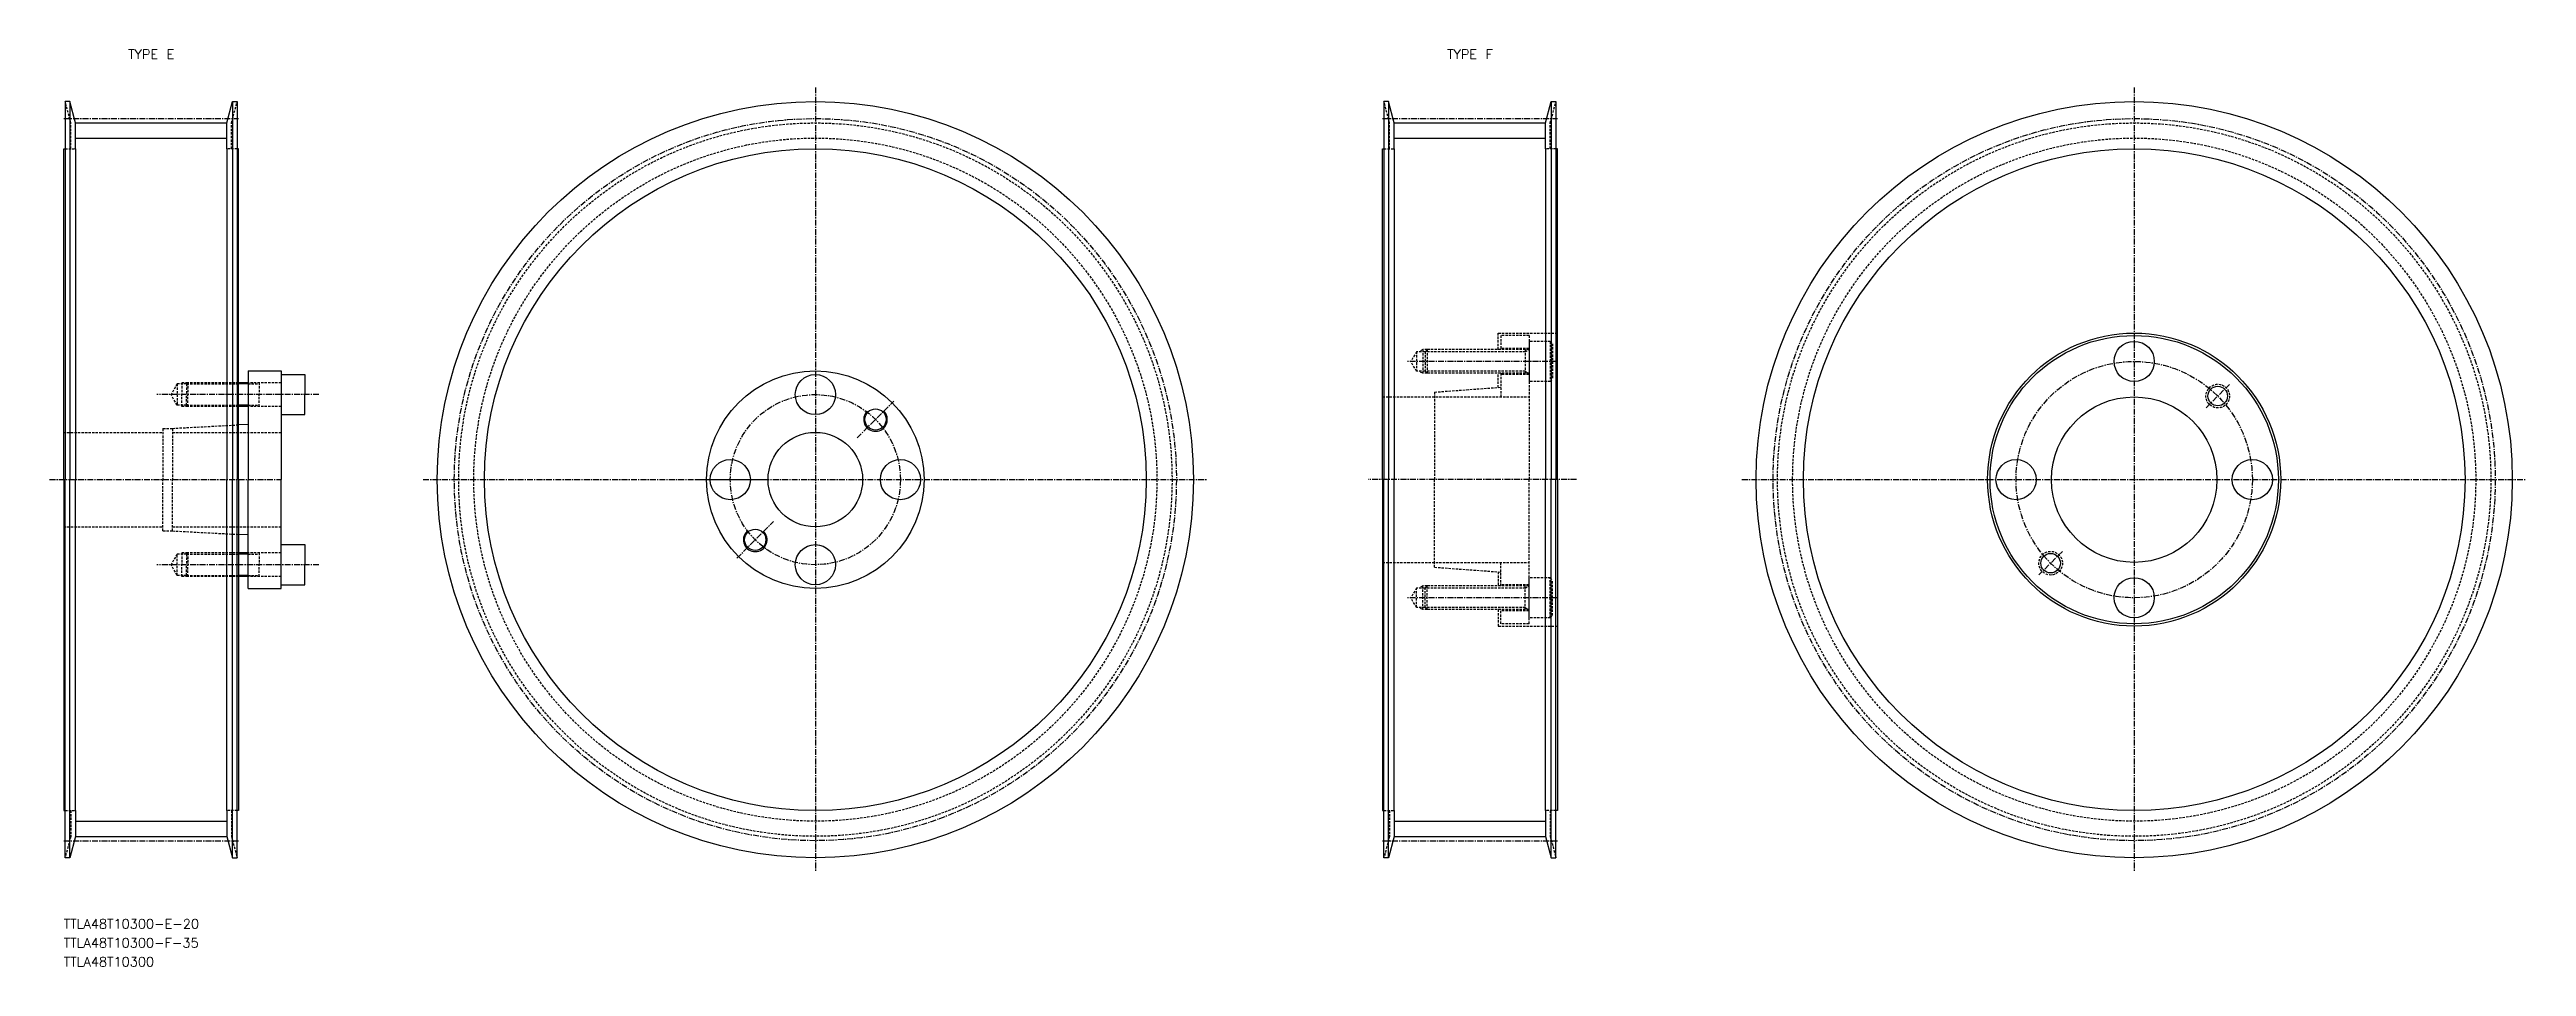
# Model space of a CAD drawing. Extents: x 9550 to 10074, y 30419 to 30613.
import ezdxf
from ezdxf.enums import TextEntityAlignment as Align

# ---------------------------------------------------------------- set-up
doc = ezdxf.new("R2010")
doc.units = 0
doc.linetypes.add('CENTER', pattern=[2, 1.25, -0.25, 0.25, -0.25])
doc.linetypes.add('DASHED', pattern=[0.75, 0.5, -0.25])
doc.layers.get('0').update_dxf_attribs({"linetype": 'CONTINUOUS'})
doc.layers.add('CENTER', color=1, linetype='CENTER')
doc.styles.add('MISUMI', font='txt.shx')

msp = doc.modelspace()

# ---------------------------------------------------------------- linework, layer by layer
at = {"color": 7, "linetype": 'CONTINUOUS'}
for p, q in [((9553.52, 30602.31), (9553.52, 30522.31)), ((9554.52, 30602.31), (9553.52, 30602.31)), ((9554.52, 30602.31), (9554.52, 30522.31)), ((9555.72, 30597.78), (9554.52, 30602.31)), ((9587.72, 30597.78), (9588.92, 30602.31)), ((9588.92, 30602.31), (9588.92, 30522.31)), ((9588.92, 30602.31), (9589.92, 30602.31)), ((9589.92, 30602.31), (9589.92, 30522.31)), ((9832.55, 30602.31), (9832.55, 30522.31)), ((9833.55, 30602.31), (9832.55, 30602.31)), ((9833.55, 30602.31), (9833.55, 30522.31)), ((9834.75, 30597.78), (9833.55, 30602.31)), ((9866.75, 30597.78), (9867.95, 30602.31)), ((9867.95, 30602.31), (9867.95, 30522.31)), ((9867.95, 30602.31), (9868.95, 30602.31)), ((9868.95, 30602.31), (9868.95, 30522.31)), ((9555.72, 30597.78), (9587.72, 30597.78)), ((9555.72, 30592.31), (9555.72, 30597.78)), ((9587.72, 30592.31), (9587.72, 30597.78)), ((9834.75, 30597.78), (9866.75, 30597.78)), ((9834.75, 30592.31), (9834.75, 30597.78)), ((9866.75, 30592.31), (9866.75, 30597.78)), ((9553.22, 30522.31), (9553.22, 30592.31)), ((9553.22, 30592.31), (9553.52, 30592.31)), ((9555.72, 30592.31), (9555.72, 30522.31)), ((9587.72, 30592.31), (9587.72, 30522.31)), ((9590.22, 30592.31), (9589.92, 30592.31)), ((9590.22, 30522.31), (9590.22, 30592.31)), ((9832.25, 30522.31), (9832.25, 30592.31)), ((9832.25, 30592.31), (9832.55, 30592.31)), ((9834.75, 30592.31), (9834.75, 30522.31)), ((9866.75, 30592.31), (9866.75, 30522.31)), ((9869.25, 30592.31), (9868.95, 30592.31)), ((9869.25, 30522.31), (9869.25, 30592.31)), ((9592.22, 30545.31), (9599.22, 30545.31)), ((9592.22, 30545.31), (9592.22, 30542.81)), ((9599.22, 30545.31), (9599.22, 30544.56)), ((9599.22, 30544.56), (9599.22, 30536.06)), ((9599.22, 30544.56), (9604.22, 30544.56)), ((9604.22, 30544.56), (9604.22, 30540.31)), ((9592.22, 30542.81), (9590.22, 30542.81)), ((9592.22, 30537.81), (9590.22, 30537.81)), ((9592.22, 30542.81), (9592.22, 30537.81)), ((9592.22, 30537.81), (9592.22, 30534.01)), ((9604.22, 30536.06), (9604.22, 30540.31)), ((9592.22, 30534.01), (9590.22, 30533.9)), ((9592.22, 30534.01), (9592.22, 30522.31)), ((9599.22, 30536.06), (9599.22, 30522.31)), ((9599.22, 30536.06), (9604.22, 30536.06)), ((9553.22, 30522.31), (9553.22, 30452.31)), ((9553.52, 30442.31), (9553.52, 30522.31)), ((9554.52, 30442.31), (9554.52, 30522.31)), ((9555.72, 30452.31), (9555.72, 30522.31)), ((9587.72, 30452.31), (9587.72, 30522.31)), ((9588.92, 30442.31), (9588.92, 30522.31)), ((9589.92, 30442.31), (9589.92, 30522.31)), ((9590.22, 30522.31), (9590.22, 30452.31)), ((9592.22, 30510.61), (9592.22, 30522.31)), ((9599.22, 30508.56), (9599.22, 30522.31)), ((9832.25, 30522.31), (9832.25, 30452.31)), ((9832.55, 30442.31), (9832.55, 30522.31)), ((9833.55, 30442.31), (9833.55, 30522.31)), ((9834.75, 30452.31), (9834.75, 30522.31)), ((9866.75, 30452.31), (9866.75, 30522.31)), ((9867.95, 30442.31), (9867.95, 30522.31)), ((9868.95, 30442.31), (9868.95, 30522.31)), ((9869.25, 30522.31), (9869.25, 30452.31)), ((9592.22, 30510.61), (9590.22, 30510.72)), ((9592.22, 30506.81), (9590.22, 30506.81)), ((9592.22, 30506.81), (9592.22, 30510.61)), ((9592.22, 30501.81), (9592.22, 30506.81)), ((9599.22, 30500.06), (9599.22, 30508.56)), ((9599.22, 30508.56), (9604.22, 30508.56)), ((9604.22, 30508.56), (9604.22, 30504.31)), ((9592.22, 30501.81), (9590.22, 30501.81)), ((9592.22, 30499.31), (9592.22, 30501.81)), ((9604.22, 30500.06), (9604.22, 30504.31)), ((9592.22, 30499.31), (9599.22, 30499.31)), ((9599.22, 30500.06), (9604.22, 30500.06)), ((9599.22, 30499.31), (9599.22, 30500.06)), ((9553.22, 30452.31), (9553.52, 30452.31)), ((9555.72, 30452.31), (9555.72, 30446.83)), ((9587.72, 30452.31), (9587.72, 30446.83)), ((9590.22, 30452.31), (9589.92, 30452.31)), ((9832.25, 30452.31), (9832.55, 30452.31)), ((9834.75, 30452.31), (9834.75, 30446.83)), ((9866.75, 30452.31), (9866.75, 30446.83)), ((9869.25, 30452.31), (9868.95, 30452.31)), ((9555.72, 30446.83), (9554.52, 30442.31)), ((9555.72, 30446.83), (9587.72, 30446.83)), ((9587.72, 30446.83), (9588.92, 30442.31)), ((9834.75, 30446.83), (9833.55, 30442.31)), ((9834.75, 30446.83), (9866.75, 30446.83)), ((9866.75, 30446.83), (9867.95, 30442.31)), ((9554.52, 30442.31), (9553.52, 30442.31)), ((9588.92, 30442.31), (9589.92, 30442.31)), ((9833.55, 30442.31), (9832.55, 30442.31)), ((9867.95, 30442.31), (9868.95, 30442.31))]:
    msp.add_line(p, q, dxfattribs=at)
at = {"color": 3, "linetype": 'DASHED'}
for p, q in [((9554.72, 30597.78), (9553.52, 30602.31)), ((9588.72, 30597.78), (9589.92, 30602.31)), ((9833.75, 30597.78), (9832.55, 30602.31)), ((9867.75, 30597.78), (9868.95, 30602.31)), ((9554.72, 30592.31), (9554.72, 30597.78)), ((9588.72, 30592.31), (9588.72, 30597.78)), ((9833.75, 30592.31), (9833.75, 30597.78)), ((9867.75, 30592.31), (9867.75, 30597.78)), ((9553.52, 30592.31), (9555.72, 30592.31)), ((9589.92, 30592.31), (9587.72, 30592.31)), ((9832.55, 30592.31), (9834.75, 30592.31)), ((9868.95, 30592.31), (9866.75, 30592.31)), ((9839.45, 30549.38), (9838.25, 30547.31)), ((9841.25, 30549.38), (9839.45, 30549.38)), ((9839.45, 30549.38), (9839.45, 30545.24)), ((9840.75, 30549.81), (9840, 30549.38)), ((9841.68, 30549.81), (9840.75, 30549.81)), ((9840.75, 30549.81), (9840.75, 30544.81)), ((9841.68, 30549.81), (9841.25, 30549.37)), ((9841.25, 30549.38), (9841.25, 30545.24)), ((9862.45, 30549.37), (9841.25, 30549.37)), ((9863.25, 30549.81), (9841.68, 30549.81)), ((9841.68, 30549.81), (9841.68, 30544.81)), ((9856.75, 30553.31), (9869.25, 30553.31)), ((9856.75, 30549.81), (9856.75, 30553.31)), ((9863.25, 30552.81), (9857.25, 30552.81)), ((9857.25, 30552.81), (9857.25, 30549.81)), ((9863.25, 30550.06), (9857.25, 30550.06)), ((9862.45, 30549.81), (9862.45, 30544.81)), ((9862.45, 30549.37), (9863.2, 30549.81)), ((9863.25, 30552.81), (9863.25, 30522.31)), ((9867.75, 30551.56), (9863.25, 30551.56)), ((9863.25, 30551.56), (9863.25, 30543.06)), ((9867.75, 30551.56), (9867.75, 30543.06)), ((9867.75, 30551.56), (9868.25, 30551.06)), ((9868.25, 30551.06), (9868.25, 30543.56)), ((9839.45, 30545.24), (9838.25, 30547.31)), ((9841.25, 30545.24), (9839.45, 30545.24)), ((9840.75, 30544.81), (9840, 30545.24)), ((9841.68, 30544.81), (9840.75, 30544.81)), ((9862.45, 30545.24), (9841.25, 30545.24)), ((9841.68, 30544.81), (9841.25, 30545.24)), ((9863.25, 30544.81), (9841.68, 30544.81)), ((9856.75, 30541.82), (9856.75, 30544.81)), ((9857.25, 30544.81), (9857.25, 30539.81)), ((9863.25, 30544.56), (9857.25, 30544.56)), ((9862.45, 30545.24), (9863.2, 30544.81)), ((9867.75, 30543.06), (9863.25, 30543.06)), ((9867.75, 30543.06), (9868.25, 30543.56)), ((9577.22, 30542.56), (9575.92, 30540.31)), ((9577.22, 30538.06), (9575.92, 30540.31)), ((9577.22, 30542.56), (9577.22, 30538.06)), ((9579.22, 30542.56), (9577.22, 30542.56)), ((9579.22, 30538.06), (9577.22, 30538.06)), ((9578.22, 30542.81), (9578.22, 30540.31)), ((9579.47, 30542.81), (9578.22, 30542.81)), ((9578.22, 30537.81), (9578.22, 30540.31)), ((9579.47, 30537.81), (9578.22, 30537.81)), ((9579.47, 30542.81), (9579.22, 30542.56)), ((9579.22, 30542.56), (9590.22, 30542.56)), ((9579.22, 30542.56), (9579.22, 30540.31)), ((9579.22, 30538.06), (9579.22, 30540.31)), ((9579.22, 30538.06), (9590.22, 30538.06)), ((9579.47, 30537.81), (9579.22, 30538.06)), ((9590.22, 30542.81), (9579.47, 30542.81)), ((9579.47, 30542.81), (9579.47, 30540.31)), ((9579.47, 30537.81), (9579.47, 30540.31)), ((9590.22, 30537.81), (9579.47, 30537.81)), ((9599.22, 30542.81), (9592.22, 30542.81)), ((9592.22, 30542.56), (9594.55, 30542.56)), ((9592.22, 30538.06), (9594.55, 30538.06)), ((9599.22, 30537.81), (9592.22, 30537.81)), ((9594.55, 30542.81), (9594.55, 30540.31)), ((9594.55, 30537.81), (9594.55, 30540.31)), ((9832.25, 30539.81), (9863.25, 30539.81)), ((9843.25, 30540.83), (9857.25, 30541.86)), ((9843.25, 30540.83), (9843.25, 30522.31)), ((9574.22, 30533.16), (9574.22, 30522.31)), ((9574.22, 30533.16), (9576.22, 30533.16)), ((9576.22, 30533.16), (9590.22, 30533.9)), ((9576.22, 30533.16), (9576.22, 30522.31)), ((9553.22, 30532.31), (9574.22, 30532.31)), ((9576.22, 30532.31), (9599.22, 30532.31)), ((9574.22, 30511.46), (9574.22, 30522.31)), ((9576.22, 30511.46), (9576.22, 30522.31)), ((9843.25, 30503.78), (9843.25, 30522.31)), ((9863.25, 30491.81), (9863.25, 30522.31)), ((9553.22, 30512.31), (9574.22, 30512.31)), ((9574.22, 30511.46), (9576.22, 30511.46)), ((9576.22, 30512.31), (9599.22, 30512.31)), ((9576.22, 30511.46), (9590.22, 30510.72)), ((9577.22, 30506.56), (9575.92, 30504.31)), ((9579.22, 30506.56), (9577.22, 30506.56)), ((9577.22, 30502.06), (9577.22, 30506.56)), ((9579.47, 30506.81), (9578.22, 30506.81)), ((9578.22, 30506.81), (9578.22, 30504.31)), ((9579.47, 30506.81), (9579.22, 30506.56)), ((9579.22, 30506.56), (9590.22, 30506.56)), ((9579.22, 30506.56), (9579.22, 30504.31)), ((9590.22, 30506.81), (9579.47, 30506.81)), ((9579.47, 30506.81), (9579.47, 30504.31)), ((9599.22, 30506.81), (9592.22, 30506.81)), ((9592.22, 30506.56), (9594.55, 30506.56)), ((9594.55, 30506.81), (9594.55, 30504.31)), ((9577.22, 30502.06), (9575.92, 30504.31)), ((9579.22, 30502.06), (9577.22, 30502.06)), ((9578.22, 30501.81), (9578.22, 30504.31)), ((9579.47, 30501.81), (9578.22, 30501.81)), ((9579.22, 30502.06), (9579.22, 30504.31)), ((9579.22, 30502.06), (9590.22, 30502.06)), ((9579.47, 30501.81), (9579.22, 30502.06)), ((9579.47, 30501.81), (9579.47, 30504.31)), ((9590.22, 30501.81), (9579.47, 30501.81)), ((9592.22, 30502.06), (9594.55, 30502.06)), ((9599.22, 30501.81), (9592.22, 30501.81)), ((9594.55, 30501.81), (9594.55, 30504.31)), ((9832.25, 30504.81), (9863.25, 30504.81)), ((9843.25, 30503.78), (9857.25, 30502.76)), ((9856.75, 30502.79), (9856.75, 30499.81)), ((9857.25, 30499.81), (9857.25, 30504.81)), ((9867.75, 30501.56), (9863.25, 30501.56)), ((9863.25, 30493.06), (9863.25, 30501.56)), ((9867.75, 30493.06), (9867.75, 30501.56)), ((9867.75, 30501.56), (9868.25, 30501.06)), ((9868.25, 30493.56), (9868.25, 30501.06)), ((9839.45, 30499.38), (9838.25, 30497.31)), ((9839.45, 30495.24), (9838.25, 30497.31)), ((9839.45, 30495.24), (9839.45, 30499.38)), ((9841.25, 30499.38), (9839.45, 30499.38)), ((9840.75, 30499.81), (9840, 30499.38)), ((9841.68, 30499.81), (9840.75, 30499.81)), ((9840.75, 30494.81), (9840.75, 30499.81)), ((9841.68, 30499.81), (9841.25, 30499.38)), ((9862.45, 30499.38), (9841.25, 30499.38)), ((9841.25, 30495.24), (9841.25, 30499.38)), ((9863.25, 30499.81), (9841.68, 30499.81)), ((9841.68, 30494.81), (9841.68, 30499.81)), ((9863.25, 30500.06), (9857.25, 30500.06)), ((9862.45, 30494.81), (9862.45, 30499.81)), ((9862.45, 30499.38), (9863.2, 30499.81)), ((9841.25, 30495.24), (9839.45, 30495.24)), ((9840.75, 30494.81), (9840, 30495.24)), ((9841.68, 30494.81), (9840.75, 30494.81)), ((9862.45, 30495.24), (9841.25, 30495.24)), ((9841.68, 30494.81), (9841.25, 30495.24)), ((9863.25, 30494.81), (9841.68, 30494.81)), ((9856.75, 30494.81), (9856.75, 30491.31)), ((9856.75, 30491.31), (9869.25, 30491.31)), ((9857.25, 30491.81), (9857.25, 30494.81)), ((9863.25, 30494.56), (9857.25, 30494.56)), ((9863.25, 30491.81), (9857.25, 30491.81)), ((9862.45, 30495.24), (9863.2, 30494.81)), ((9867.75, 30493.06), (9863.25, 30493.06)), ((9867.75, 30493.06), (9868.25, 30493.56)), ((9553.52, 30452.31), (9555.72, 30452.31)), ((9554.72, 30452.31), (9554.72, 30446.83)), ((9589.92, 30452.31), (9587.72, 30452.31)), ((9588.72, 30452.31), (9588.72, 30446.83)), ((9832.55, 30452.31), (9834.75, 30452.31)), ((9833.75, 30452.31), (9833.75, 30446.83)), ((9868.95, 30452.31), (9866.75, 30452.31)), ((9867.75, 30452.31), (9867.75, 30446.83)), ((9554.72, 30446.83), (9553.52, 30442.31)), ((9588.72, 30446.83), (9589.92, 30442.31)), ((9833.75, 30446.83), (9832.55, 30442.31)), ((9867.75, 30446.83), (9868.95, 30442.31))]:
    msp.add_line(p, q, dxfattribs=at)
at = {"color": 3, "linetype": 'CONTINUOUS'}
for p, q in [((9555.72, 30594.58), (9587.72, 30594.58)), ((9834.75, 30594.58), (9866.75, 30594.58)), ((9555.72, 30450.03), (9587.72, 30450.03)), ((9834.75, 30450.03), (9866.75, 30450.03))]:
    msp.add_line(p, q, dxfattribs=at)
at = {"color": 3}
for p, q in [((9592.22, 30542.56), (9590.22, 30542.56)), ((9592.22, 30538.06), (9590.22, 30538.06)), ((9592.22, 30506.56), (9590.22, 30506.56)), ((9592.22, 30502.06), (9590.22, 30502.06))]:
    msp.add_line(p, q, dxfattribs=at)
at = {"color": 7, "linetype": 'CONTINUOUS'}
for centre, radius in [((9712.25, 30522.31), 80), ((9991.29, 30522.31), 80), ((9712.25, 30522.31), 70), ((9991.29, 30522.31), 70), ((9991.29, 30522.31), 31), ((9991.29, 30522.31), 30.5), ((9991.29, 30547.31), 4.25), ((9712.25, 30522.31), 23), ((9712.25, 30522.31), 23), ((9712.25, 30540.31), 4.25), ((9991.29, 30522.31), 17.5), ((10008.97, 30539.99), 2.07), ((9724.98, 30535.04), 2.25), ((9712.25, 30522.31), 10), ((9694.25, 30522.31), 4.25), ((9730.25, 30522.31), 4.25), ((9966.29, 30522.31), 4.25), ((10016.29, 30522.31), 4.25), ((9699.53, 30509.58), 2.25), ((9712.25, 30504.31), 4.25), ((9973.61, 30504.63), 2.07), ((9991.29, 30497.31), 4.25)]:
    msp.add_circle(centre, radius, dxfattribs=at)
at = {"color": 3, "linetype": 'DASHED'}
for centre, radius in [((9712.25, 30522.31), 75.47), ((9991.29, 30522.31), 75.47), ((9712.25, 30522.31), 72.27), ((9991.29, 30522.31), 72.27), ((10008.97, 30539.99), 2.5), ((9973.61, 30504.63), 2.5)]:
    msp.add_circle(centre, radius, dxfattribs=at)
at = {"color": 3, "linetype": 'CONTINUOUS'}
for centre in [(9724.98, 30535.04), (9699.53, 30509.58)]:
    msp.add_arc(centre, 2.5, 135, 47, dxfattribs=at)
at = {"layer": 'CENTER', "color": 1, "linetype": 'CENTER'}
for p, q in [((9712.25, 30605.31), (9712.25, 30439.31)), ((9991.29, 30605.31), (9991.29, 30439.31)), ((9553.22, 30598.7), (9590.22, 30598.7)), ((9832.25, 30598.7), (9869.25, 30598.7)), ((9869.25, 30547.31), (9837.56, 30547.31)), ((9607.22, 30540.31), (9572.92, 30540.31)), ((9721.09, 30531.15), (9728.87, 30538.93)), ((10006.49, 30537.51), (10011.44, 30542.46)), ((9550.22, 30522.31), (9599.22, 30522.31)), ((9629.25, 30522.31), (9795.25, 30522.31)), ((9687, 30522.31), (9701.5, 30522.31)), ((9873.3, 30522.31), (9829.24, 30522.31)), ((9908.29, 30522.31), (10074.29, 30522.31)), ((9695.64, 30505.69), (9703.41, 30513.47)), ((9976.09, 30507.11), (9971.14, 30502.16)), ((9607.22, 30504.31), (9572.92, 30504.31)), ((9869.25, 30497.31), (9837.56, 30497.31)), ((9553.22, 30445.91), (9590.22, 30445.91)), ((9832.25, 30445.91), (9869.25, 30445.91))]:
    msp.add_line(p, q, dxfattribs=at)
for centre, radius in [((9712.25, 30522.31), 76.39), ((9991.29, 30522.31), 76.39), ((9991.29, 30522.31), 25), ((9712.25, 30522.31), 18)]:
    msp.add_circle(centre, radius, dxfattribs=at)

# ---------------------------------------------------------------- texts
at = {"color": 7, "linetype": 'CONTINUOUS', "style": 'MISUMI'}
for s, p in [('TYPE E', (9571.72, 30612.31)), ('TYPE F', (9850.75, 30612.31))]:
    msp.add_text(s, height=2, dxfattribs=at).set_placement(p, align=Align.MIDDLE_CENTER)
for s, p in [('TTLA48T10300-E-20', (9553.22, 30427.31)), ('TTLA48T10300-F-35', (9553.22, 30423.31)), ('TTLA48T10300', (9553.22, 30419.31))]:
    msp.add_text(s, height=2, dxfattribs=at).set_placement(p)

doc.saveas('drawing.dxf')
